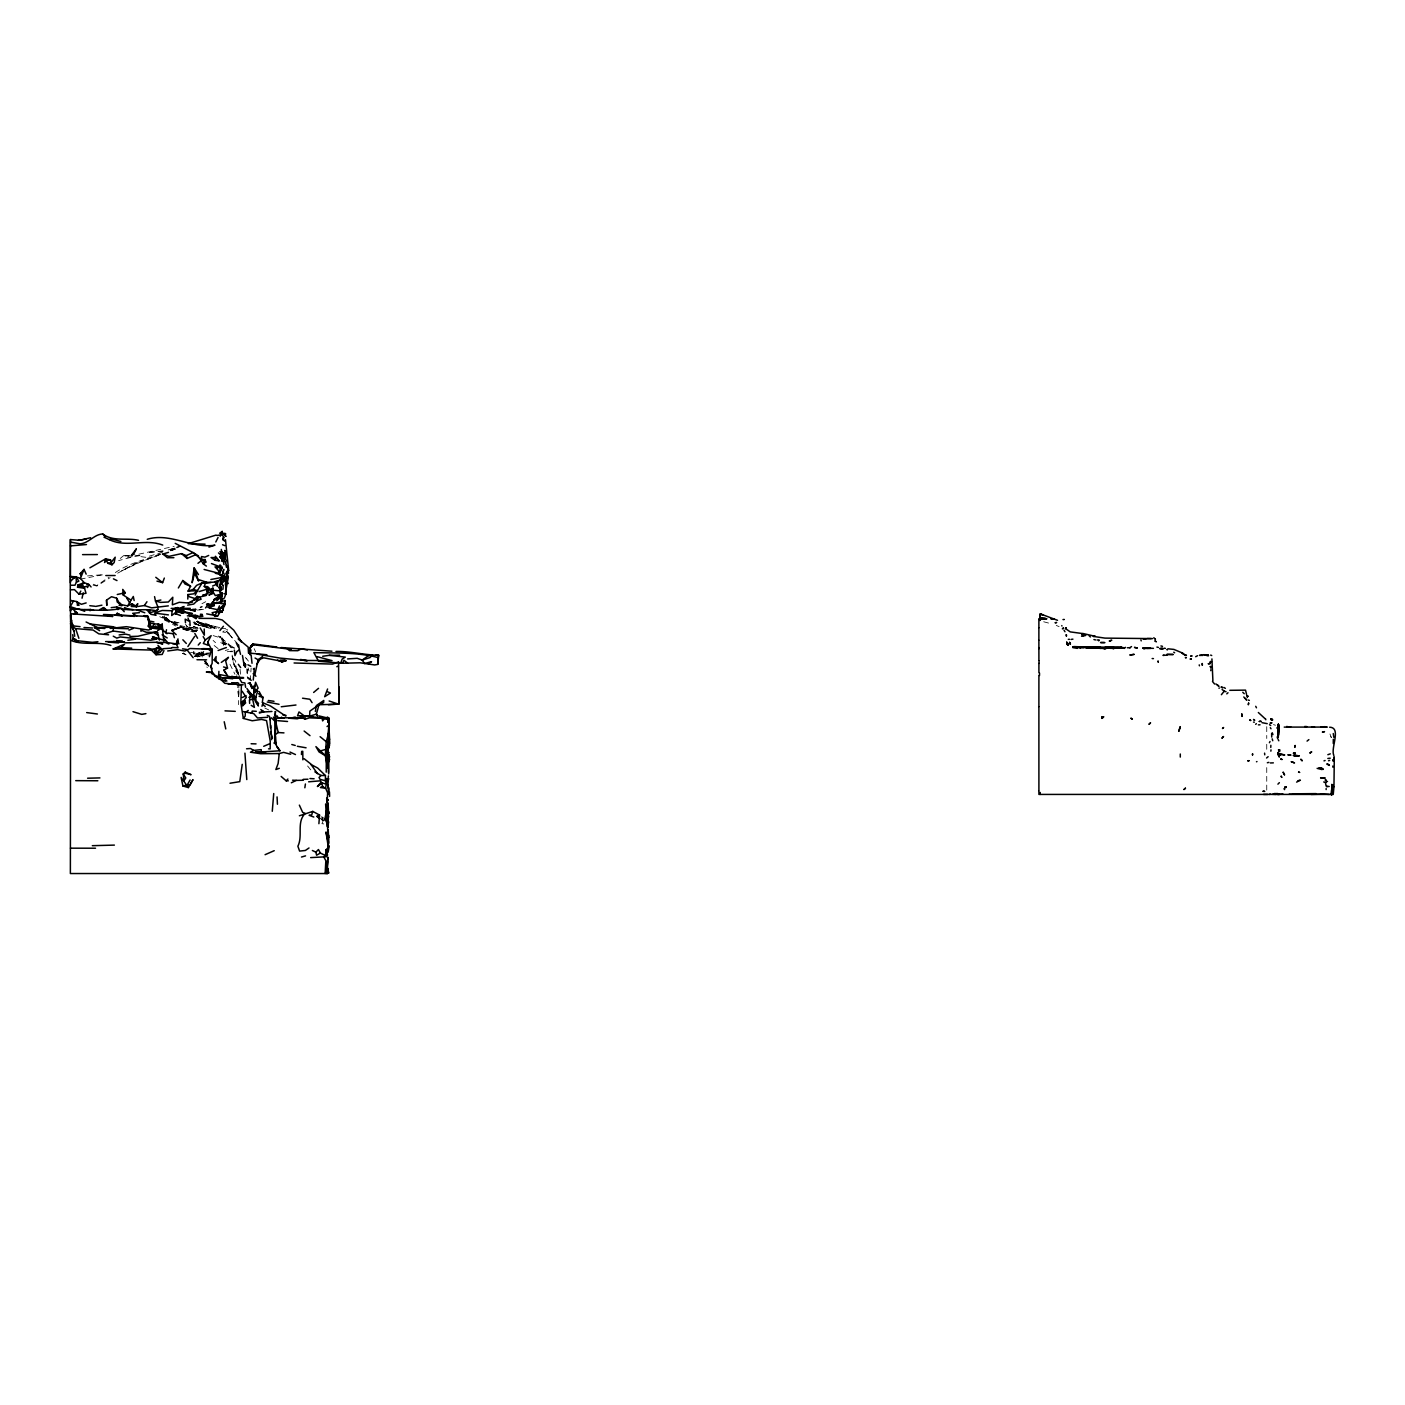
<?xml version="1.0" encoding="UTF-8"?>
<svg xmlns="http://www.w3.org/2000/svg" width="1405" height="1405" viewBox="0 0 1405 1405"><rect width="100%" height="100%" fill="white"/><g stroke="black" fill="none" stroke-linecap="round" stroke-linejoin="round"><path stroke-width="0.75" stroke-dasharray="5 3.75" d="M250.143 680.687L251.144 668.077M320.287 818.237L322.518 820.643L322.711 818.096L323.326 820.45L321.938 823.664L323.765 823.927M238.938 683.006L238.604 704.678M193.943 651.551L193.697 654.115L193.293 651.147M248.316 669.851L247.333 669.272L246.648 675.77L249.142 679.686M166.106 617.375L168.986 620.185L164.403 617.814L166.106 617.375L165.931 618.762L164.438 618.903L164.297 615.004M238.323 682.76L237.498 689.521L238.745 697.354L238.92 686.922M321.798 819.466L321.886 816.375M194.347 656.153L197.894 656.82L195.699 656.082L199.334 652.763L211.54 654.186M190.5 652.412L200.335 653.799L195.049 655.116M323.484 817.587L322.325 819.747L324.889 820.819M196.542 655.187L199.334 652.763L195.699 656.082M201.53 654.748L203.883 651.674L196.156 653.641L203.479 655.731L207.396 653.22M220.673 628.685L226.785 628.369M214.772 628.228L201.688 624.962L196.261 621.361L211.979 627.649L218.899 628.509M120.233 558.47L123.552 555.66L128.821 555.976L123.552 555.66M93.362 584.217L96.752 585.604L108.589 577.315M115.351 572.573C129.418 562.79 146.77 559.383 162.436 552.885M92.993 585.077L96.875 586.096L110.134 577.613M117.686 573.17L136.882 562.562L142.906 560.367L121.445 570.957L141.94 561.385L162.436 553.798M201.969 603.693L205.71 601.726M170.62 550.778L174.835 549.092M170.163 550.04L179.805 546.475M160.714 554.413L140.605 561.824L141.94 561.385M170.76 550.707L178.821 547.739M162.576 552.13L145.628 557.293L137.76 556.204M170.866 549.39L175.028 548.02M168.214 549.935L175.853 547.564M170.304 550.69L176.626 548.846M130.7 557.416L118.67 560.577M225.292 650.48L228.506 649.602M138.814 554.202L174.15 546.317M80.278 579.159L103.619 574.61L84.932 576.138M162.875 616.479L164.877 620.149L166.633 619.816L177.926 624.944M164.438 618.903L170.567 621.8L164.438 618.903L168.986 620.185L163.384 616.04L166.633 619.816L174.94 623.557L162.488 616.9L169.144 620.079M163.068 551.217L147.507 552.551L164.227 550.742M197.42 610.086L201.723 609.507M232.229 651.059L226.978 651.797L232.791 651.709M125.027 555.923L134.862 554.694M134.722 556.257L141.659 555.449L135.284 555.871M199.422 609.875L203.409 609.436M210.908 652.763L205.991 653.237L203.479 655.731L197.578 655.081M127.275 557.188L133.563 556.608M247.684 678.018L249.265 677.93L253.462 682.725M195.084 624.048L211.611 628.773L195.084 624.048L193.117 622.029M199.141 623.399L210.803 626.296L211.979 627.649L210.803 626.296M207.29 626.612L198.509 625.102L194.891 622.766M198.808 653.887L203.128 654.256L201.74 656.943L195.488 655.731M209.327 655.257L201.003 653.395L207.009 654.502M205.991 661.439L208.836 666.427L207.238 666.269L205.06 659.77M225.643 632.426L222.657 632.004L225.538 629.809L228.137 633.023L223.536 628.931M188.972 626.946L196.753 628.702L187.199 626.665L185.513 624.329M183.37 628.878L187.339 629.545L180.876 626.402M211.839 627.28L217.143 628.211L200.511 624.487M182.878 628.263L196.279 631.758M174.167 621.871L180.314 623.03L174.167 621.871L177.487 625.576L163.402 617.796L170.11 621.432L177.469 623.399M208.906 665.707L204.761 663.511L207.29 667.638M184.196 629.633L193.802 631.46M194.136 656.082L197.894 656.82M183.844 628.843L187.339 629.545L181.912 627.666M219.865 627.596L198.07 622.696L218.109 627.122M207.396 626.841L193.047 623.732L196.56 624.329L194.347 621.8M195.471 655.766L199.563 656.662M231.087 647.336L234.688 648.197M184.845 628.474L196.331 631.389L187.971 628.966M183.019 627.35L198.983 631.618M1043.687 621.765L1051.449 623.838M198.052 628.316L188.92 624.681M182.404 628.983L193.433 632.092M198.07 622.696L213.595 627.192L200.529 622.38M193.188 626.349L198.597 628.281M1273.474 724.594L1275.459 725.243M213.139 635.587L219.426 637.554L227.891 642.84M186.426 627.736L197.684 630.599L196.05 628M1059.107 626.612L1056.244 625.436M193.609 653.641L200.283 656.047L198.649 653.483M186.092 654.835L182.351 653.395L186.092 654.835L183.405 652.921M209.749 625.085L204.691 622.977L200.213 623.328L197.157 621.151M175.924 624.856L165.298 618.428L170.11 621.432L159.731 616.69M225.292 644.632L220.392 642.524L225.731 644.93M164.403 617.814L178.084 625.172L189.78 627.666L193.258 630.353M264.807 708.015L268.671 709.911M223.588 645.439L220.497 636.412L222.394 640.504L218.355 636.008L222.095 637.888L223.518 641.962L226.679 643.578M197.28 620.94L200.107 622.52M164.877 620.149L175.766 626.015M229.858 645.194L234.477 647.986M251.284 680.09L247.666 677.79L250.266 680.125M223.518 641.962L226.872 644.157L222.095 637.888L224.695 644.386L223.219 639.907M172.797 621.906L175.941 624.013M218.109 648.601L213.859 645.281M227.276 632.566L229.524 634.516L225.994 629.212M213.121 640.434L215.545 642.682M201.108 651.779L203.83 654.291M237.937 644.175L229.208 634.217L227.311 629.563M229.208 634.217L233.792 639.732M204.147 660.772L208.836 666.427M307.59 766.006L311.348 770.572M209.046 666.637L204.533 660.087M233.248 658.032L235.671 661.246L236.83 675.489M246.367 658.383L248.404 661.14M164.244 616.567L166.633 619.816M186.321 625.436L187.199 626.665M204.392 661.246L206.166 663.775M200.335 653.799L202.443 656.943M239.57 676.666L234.038 664.038L232.545 656.908M1330.763 736.589L1331.36 737.572L1329.411 732.585M229.963 664.196L234.934 674.26M238.587 674.101L233.651 664.46L232.176 656.346M254.165 648.671L255.622 651.938M245.559 657.294L246.261 658.98M238.007 674.382L234.301 663.81L236.426 672.767M323.326 820.45L322.377 817.605L322.518 820.643M237.129 668.956L238.973 674.734M248.105 667.867L248.984 671.01M246.806 668.798L247.456 673.785L247.333 669.272M240.044 669.237L240.641 674.857M232.159 655.116L232.615 660.403L232.58 656.293M1266.748 726.666L1266.748 738.486M1266.748 744.281L1266.748 750.393M1266.748 767.587L1266.748 791.401"/><path stroke-width="1.5" d="M1038.892 706.645L1038.91 790.576M1038.892 706.557L1038.91 675.594M1038.91 672.538L1038.91 663.423M1038.91 660.368L1038.875 640.294M1038.875 627.859L1038.875 640.083M1038.875 627.701L1038.892 619.71M1270.858 745.3L1270.787 747.425M329.789 743.86L328.612 718.113L329.297 724.155M1270.015 741.506L1269.418 742.718M1326.144 789.575L1326.144 788.556M327.786 763.407L327.822 757.945L326.171 754.345L326.961 758.928L328.788 760.527L328.524 772.487M328.401 841.191L328.366 846.231L329.262 845.986L328.155 851.939M74.711 636.307L74.043 631.267L70.812 625.436L70.654 614.758L70.373 873.541L326.785 873.541L328.7 872.927L328.085 869.871M220.778 565.881L220.181 572.397L215.018 566.918L219.672 566.636L220.778 565.881L219.953 564.915L220.936 570.29L222.271 567.04M212.963 593.472L212.945 588.151L209.486 589.749L212.12 591.013L212.963 593.472L208.906 595.07L212.98 591.821L215.281 595.562L222.271 594.157L221.92 592.647L216.739 599.004L213.946 599.619L214.754 600.462M326.346 746.916L325.942 752.149L327.084 752.676L327.418 757.892L325.732 749.269L328.313 743.737L328.981 720.396L326.329 718.939M1131.534 646.581L1129.708 647.81M328.173 804.275L328.524 812.793M328.331 793.93L328.436 787.713M1125.475 647.336L1124.281 648.425M1278.462 724.418L1278.392 735.043L1278.655 724.787M71.813 620.272L71.743 624.962L70.83 622.661M303.779 715.531L299.019 711.931L297.526 715.795L309.627 716.146L309.855 711.141L319.005 704.73L338.868 704.168L338.57 661.685M187.796 599.074L187.884 594.561L193.662 593.841L197.438 590.68L202.092 582.899C208.344 581.319 218.881 584.375 222.306 577.385L219.04 573.345L204.111 569.464M328.05 844.879L328.173 838.89M157.22 610.525L158.168 608.787L156.025 610.754C144.645 608.119 132.298 611.737 121.181 608.435C104.795 611.965 87.76 609.366 71.286 609.05L70.25 606.714L70.408 539.555L79.751 540.31L90.605 537.711M1040.104 619.271L1040.244 613.827L1057.526 620.308M1277.953 736.589L1277.83 730.424L1278.041 737.326M1278.129 725.472L1278.058 736.589M325.31 755.574L315.914 746.617L319.058 751.938L326.311 756.224L327.576 767.797L325.31 755.574L326.223 741.7L328.542 733.515M328.805 843.228L328.243 829.811M1278.427 724.418L1278.287 733.147M1278.708 727.456L1278.322 736.027M1331.624 794.299L1331.852 784.324L1331.782 793.263L1331.852 791.278C1331.062 804.064 1332.203 780.407 1331.36 794.387M270.796 725.489L271.604 739.662M1040.104 619.658L1040.244 613.827M1311.55 726.824L1314.536 727.035M77.398 603.149L77.328 605.274L79.049 605.274L76.432 601.533L70.812 600.515L73.517 600.954L70.25 606.714L75.923 608.453M1278.287 732.778L1278.058 736.255M194.487 573.381L192.116 582.759L194.153 567.883L198.597 581.038L194.487 573.381L194.153 567.883L198.456 574.592M224.607 600.462L224.484 603.658L225.081 600.427M1147.27 638.555L1152.557 638.59M275.169 741.506L275.362 736.677L274.73 739.645L276.065 744.615M327.751 744.984L327.541 750.604L328.788 746.617L327.751 744.984L328.735 747.794M168.407 614.898L154.515 613.072L162.172 610.473L172.113 610.771L173.588 608.769L172.113 610.771L171.709 615.513L174.729 613.283L176.205 614.02L175.643 608.98M327.4 811.721L327.786 802.624L326.469 813.653M338.904 686.799L338.868 704.168M73.482 613.757L77.345 612.949L70.391 607.276L70.812 625.436L75.607 628.597L93.116 630.055L98.824 633.848L108.589 634.779M221.92 597.634L222.113 593.121L220.743 596.932M222.552 600.198L221.147 599.689L222.78 598.671L221.235 603.184L214.104 603.395L213.999 605.731L206.623 604.413L208.116 604.062M327.365 814.338L328.12 811.862M327.312 815.181L328.208 821.064L328.489 813.53M214.895 581.705L217.635 582.232L217.441 586.465L214.895 581.705L221.024 579.844L219.162 587.747L220.62 590.873L219.795 592.752L222.271 594.157L218.46 594.807M249.633 703.413L249.458 699.989L254.762 698.794L246.894 688.52M326.136 873.524L326.522 865.094M327.751 717.165L328.875 720.449L327.681 720.712L329.069 720.484L328.331 732.655M326.118 783.375L325.398 780.741L320.041 779.354L319.04 777.474L321.025 775.49L325.451 775.56L325.398 780.741M310.646 857.612L326.698 856.734L327.997 848.638M243.908 665.268L244.031 662.844L245.629 664.758L245.331 667.041L243.908 665.268L245.629 664.758L243.662 662.616L242.468 655.485M159.415 640.118L157.553 632.443L156.306 631.828L137.936 636.272L129.945 636.535M325.135 873.506L325.837 860.738L323.642 856.611M181.772 608.734L181.842 607.276L184.055 606.521L181.772 608.734L180.156 608.523M222.991 589.257L223.219 585.323M226.082 594.315L225.871 588.871M328.12 827.369L328.507 821.468M215.843 660.93L216.124 656.574L214.104 659.946L218.478 663.511L214.104 659.946M328.19 868.553C328.349 873.752 325.117 874.49 328.7 872.927M377.769 664.389L378.208 657.628C357.766 652.096 334.97 653.255 313.842 652.587L318.566 661.263L342.609 663.248L360.119 662.791L374.678 664.951L377.769 664.389L378.683 655.257C364.194 655.011 350.249 651.182 335.971 651.446M208.484 604.097L205.552 607.926M224.572 605.924L224.747 603.342M276.153 743.912L275.31 734.552L276.469 718.096L282.071 717.937L281.474 717.094M301.443 754.52L301.654 751.429L302.76 751.306L302.883 759.842M1329.271 794.422L1320.612 793.843M326.873 784.324L327.242 779.09L328.419 789.048M327.664 854.96L325.556 855.592L325.942 849.902L328.349 847.373L327.47 823.927L324.889 818.939L326.856 809.298L327.646 792.841L325.626 788.275L326.188 784.113L320.849 782.567L317.372 786.554L321.763 783.2L320.481 780.811L308.643 781.812M104.514 633.866L113.19 631.038L113.401 628.246L128.399 628.755M1270.998 749.866L1270.858 751.166M328.296 756.557L328.594 752.676M1333.96 786.747L1333.24 794.422L1038.91 794.422L1038.91 791.278M206.746 591.909L207.483 586.64L204.269 586.412L205.358 583.251L210.996 582.495M202.689 648.618L212.278 648.864L212.155 663.371L210.75 666.111L212.225 671.959L215.474 676.016L218.249 676.964L224.8 683.304L241.414 684.727L240.852 703.08L243.311 718.412L252.215 720.765L261.576 719.413L266.546 720.607L270.234 741.208L270.164 748.9L268.548 748.83M272.271 811.282L273.729 793.544M1278.269 737.52L1278.62 729.722M179.612 609.7L179.735 608.295M225.503 550.795L225.432 559.559L223.834 554.553M1333.275 743.491L1333.31 739.223M254.217 689.89L254.92 692.612L253.919 685.903M254.937 699.62L257.659 691.172L255.007 689.205L255.57 691.032L258.134 688.116L255.552 682.233L253.409 694.86M255.341 696.617L255.025 699.989L256.132 697.214M162.523 629.598L162.225 623.662L160.293 627.912L166.984 633.743M187.655 605.134L193.732 604.062L197.192 600.708L197.104 596.387L199.422 597.178L206.307 595.334L209.38 588.484L207.483 586.64M1210.776 670.677L1210.864 669.711M106.517 600.146L106.78 605.256L106.517 600.146L111.522 596.721L116.633 598.196L119.197 602.921L121.989 604.765L127.627 605.941L132.158 603.781L136.426 606.697L144.381 605.537L151.582 607.856L168.319 605.871M324.889 818.939L326.592 820.011L325.609 803.959L327.664 811.44L326.592 820.011L328.155 825.806L327.224 826.614L326.68 822.259M327.031 855.733L327.4 852.062L325.942 849.902M1334.293 759.455L1334.048 756.259M327.664 745.511L327.857 750.85M290.695 754.239L283.599 752.36L279.261 753.554L278.137 763.459L275.872 769.536L279.296 768.324M219.127 602.13L221.428 602.376L221.867 598.758L221.305 601.252M318.9 823.699L319.55 815.058L312.771 811.405L299.388 815.778M326.223 772.153L326.311 756.224M70.496 589.837L74.447 589.626L79.066 594.227L86.021 593.296L84.563 588.326L77.556 587.237L77.837 585.06L84.195 582.654L88.884 584.498L91.079 586.939M327.26 691.611L330.421 693.034L324.66 696.722L327.593 688.977M328.226 777.439L328.436 775.894M1199.413 665.794L1199.238 664.881M328.524 746.916L328.278 748.883L329.631 745.001M262.314 702.518L263.034 697.284L258.538 693.613M205.148 594.473L212.12 591.013L212.383 589.134M327.172 873.471L327.786 861.687M1265.185 718.798L1258.336 712.511M253.251 680.055L254.323 668.341L253.304 668.991M242.222 764.338L239.781 781.654L229.999 783.235M1265.835 719.764L1265.624 719.237A44.205 0.948 -89.7 0 1 1265.642 718.903M249.721 698.671L250.336 694.509L248.79 691.348M304.85 787.784L305.412 784.008M110.451 628.421L126.415 626.683L148.438 630.037L151.125 628.948L148.333 626.314L149.369 621.59L148.122 616.426L103.426 614.477L112.786 616.496L71.005 613.845M328.19 722.381L328.823 718.464L327.295 717.498L329.086 718.394L329.069 724.734M315.37 711.51L316.353 705.573L323.782 700.463L323.624 702.535L319.005 704.73L316.371 714.144L317.565 715.672L316.371 714.144L309.627 716.146M328.032 747.618L328.068 741.243M204.217 628.983L204.34 635.183L200.177 627.947M295.436 717.288L288.868 718.201L297.263 718.798L301.32 717.446L305.219 719.167L305.447 717.92L278.155 717.744L277.136 715.883L275.837 716.796L274.976 711.615L275.837 711.949M226.837 576.577L226.029 581.055L225.239 579.106M266.915 654.748L249.317 653.097L250.722 645.773L254.674 644.913L291.327 649.373M328.436 787.854L327.189 782.111L327.347 784.991M328.085 818.957L328.594 816.287M225.485 592.489L228.312 577.578L226.767 573.258L228.664 570.588L225.467 539.713M77.556 587.237L84.195 582.654L80.454 578.439L84.037 569.394L86.162 574.136M165.878 632.847L166.51 629.721M225.467 583.286L226.978 576.12M254.902 674.54L258.099 659.788L262.612 656.451M217.775 611.316L212.067 612.756L214.772 616.338L219.479 605.854M82.052 598.196L83.211 592.875M148.333 626.314L149.369 621.59L147.437 616.479M249.985 654.695L250.898 650.533M326.821 863.495L328.19 857.366L327.295 865.498L326.821 863.495L327.611 873.418M222.798 573.556L223.746 569.359L221.305 578.526L223.834 581.371L221.85 583.514L222.552 584.866L221.551 583.69M241.783 703.115L246.297 697.46L242.064 691.155M220.603 586.465L219.76 590.153L220.339 588.59M327.892 782.164L328.735 778.598M211.927 651.902L212.348 650.129M224.607 604.782L222.008 612.264L218.337 611.842M176.731 644.421L177.592 640.943M127.627 605.941L133.299 596.475L134.142 600.55M1334.276 759.508L1333.96 786.677M1155.419 639.679L1155.209 639.012M224.343 576.278L225.204 573.152M327.628 814.408L326.645 815.848M84.722 611.351L78.627 608.962L71.058 608.945L70.461 611.105L70.391 607.276M212.12 591.013L212.945 588.151M215.158 560.332L215.439 556.31L219.057 560.823L215.158 560.332L211.049 557.539L215.948 557.574L219.057 560.823M326.68 816.112L327.734 812.494L326.469 811.036M329.033 813.073L328.946 811.756M90.061 610.789L90.464 609.471L93.696 610.332M312.771 811.405L311.717 814.882L309.118 815.304L313.807 817.043M220.181 536.236L222.183 531.424L221.375 533.777M209.345 656.715L211.119 651.393L208.432 649.198L189.991 648.495L184.916 651.059L177.574 649.654L167.704 650.972M261.962 706.276L262.946 703.431M328.155 743.667L328.788 746.898M171.691 648.144L163.331 648.671L160.082 652.324L155.147 653.202L157.149 647.828L159.977 649.584L155.235 653.167L156.06 654.748L162.19 654.449L163.946 650.603M176.064 644.034L177.978 638.906L177.873 643.666M327.945 722.17L328.542 720.537M326.996 815.866L327.418 814.707M156.974 581.126L162.611 582.654L164.332 578.07M154.55 596.633L155.498 601.059L160.627 602.394L168.354 602.007L172.797 597.248L172.358 604.852L179.225 602.323L188.428 602.956L193.837 600.023L197.104 596.387M225.555 562.738L226.486 560.244M340.765 662.861L342.153 659.121L345.314 657.101L329.227 655.327L322.693 656.276M224.273 598.231L225.801 594.174L223.957 593.63M327.945 823.752L328.542 822.153M249.862 648.021L252.9 643.894L276.873 647.02M249.317 653.097L250.722 649.479M221.428 602.376L212.137 603.044L212.541 602.007M219.162 587.747L221.902 581.459M75.958 639.538L73.236 638.309L71.936 640.821C84.616 645.492 98.578 641.277 110.872 645.475M328.384 742.016L329.455 739.364L328.419 732.936L328.208 737.414L329.455 739.364M220.181 572.397L222.148 567.638M206.693 613.845L217.635 615.987L220.234 611.965L219.162 609.19L225.222 603.693L220.708 603.658L222.78 598.671M211.4 673.557L212.067 671.959M251.829 646.353L252.9 643.894M1282.958 794.036L1277.935 794.422M253.954 687.906L255.113 685.289M342.609 663.248L343.944 660.262L347.632 663.125M1061.794 625.611L1061.934 626.015M132.158 603.781L131.245 606.486L136.426 606.697L137.813 603.658L135.547 605.977M195.699 609.348L194.856 611.14L192.661 609.384L195.699 609.348L194.856 611.14L190.799 609.893M80.454 578.439L75.993 576.858L73.921 578.052L70.426 576.436L75.993 576.858L76.432 582.109L74.992 585.2L70.601 585.27M218.899 671.362L218.794 674.26L220.813 676.525L219.443 677.403M157.641 630.599L162.33 627.736L163.823 641.119M215.808 541.961L218.074 537.465M1221.384 694.702L1224.37 690.979M195.19 595.088L197.438 590.68L193.293 589.362L188.059 591.084L190.588 586.254L182.808 580.493L178.347 587.975M207.747 642.278L211.154 635.657L205.218 640.065L203.321 643.49L208.326 645.317L207.747 642.278L212.12 650.656M226.82 572.608L228.295 569.815L226.504 565.196M222.447 558.347L225.169 556.134L225.503 553.833L219.883 556.538L222.447 558.347L223.079 557.153M1039.279 618.569L1045.127 618.692L1039.349 618.569L1039.349 619.552A7.288 4.18 0.8 0 1 1040.894 619.535M217.635 582.232L216.493 584.357L212.577 586.043M245.225 701.095L242.011 702.096L242.731 705.679L245.225 701.095L242.977 700.814M79.066 594.227L80.823 591.048M329.051 743.508L327.066 747.074L328.384 741.682L328.313 743.737M187.287 784.903L190.079 784.886L192.994 779.635L188.393 787.59L181.122 777.422L182.931 785.992L187.287 784.903L190.079 779.968M325.749 814.777L327.664 811.44M223.834 581.371L224.185 577.209L222.306 577.964L223.922 579.931L222.798 577.859M326.452 814.707L327.734 812.494L326.223 812.951M220.813 579.931L222.306 577.385L210.873 579.492M1089.209 635.868L1090.403 636.974M257.027 663.95L260.136 659.156L263.754 657.821L279.7 660.859M327.997 814.689L329.244 812.775M1222.087 689.469L1223.86 690.856M1330.289 753.853L1327.848 754.696M144.381 605.537L146.963 601.744M162.33 627.736L156.974 628.808L151.477 628.017L154.374 623.89L158.449 624.066L160.293 627.912L151.477 628.017L148.544 618.99M1186.47 655.274L1184.995 655.134L1186.119 655.274M226.767 573.258L228.664 570.588M250.511 647.723L253.041 644.21L253.884 644.719L251.706 645.703M212.137 603.044L214.508 599.882M262.366 698.109L263.034 697.284L259.082 696.3M175.52 614.301L177.557 611.755L182.018 613.019M219.9 630.599L223.413 626.261M175.221 543.366L193.047 552.551L199.053 557.504L203.409 563.985L205.797 562.053L205.183 559.559L203.409 563.985L206.394 566.11M193.293 589.362L196.56 585.393L202.092 582.899L205.358 583.251M194.68 636.342L187.884 646.528M243.311 718.412L245.173 716.199L245.348 712.458L248.246 710.438M1267.345 762.757L1268.82 762.371M206.992 591.224L209.38 588.484L199.053 591.593M198.228 645.053L200.3 642.682M116.633 598.196L117.195 601.972L121.972 605.713L119.039 605.256M1210.706 661.369L1209.898 662.299L1211.567 661.773M81.314 576.138L80.138 573.732L84.037 569.394M123.201 595L125.291 592.717L122.744 589.398L123.201 595L130.7 599.917M214.596 602.569L213.314 603.939L206.623 604.413L213.999 605.731L214.104 603.395M212.19 605.731L207.87 607.329L209.925 608.049L212.26 605.555M217.476 677.79L214.877 676.016M372.202 655.274L370.042 657.558L362.227 660.087L357.204 658.313L347.597 658.927M189.798 620.589L190.132 625.471M281.141 776.438L286.181 780.829L287.902 779.037M1277.918 784.166L1279.375 782.655M107.816 563.282L111.943 564.792L114.174 562.527L115.21 557.188L111.136 562.509L107.816 563.282L105.586 558.839L89.92 567.813M113.173 648.952L121.146 647.652L124.588 644.157L113.173 648.952L151.406 650.076L157.149 647.828M320.375 853.046L316.599 855.206L315.862 852.15L318.443 849.533L320.375 853.046L325.556 855.592M1333.257 733.551L1333.819 737.326M369.392 654.958L362.227 660.087L364.457 663.546L371.535 661.685L368.321 663.827M216.739 600.848L221.99 595.702L220.743 594.719L213.946 599.619M1222.859 728.229L1223.615 727.491L1222.473 728.528M1152.153 658.541L1153.452 658.611M70.83 581.003L73.921 578.052M242.731 705.679L245.717 702.834M218.197 612.914L223.342 610.086L222.236 607.768L219.162 609.19L225.222 603.693M1226.793 693.859L1228.005 692.735M185.232 772.135L183.212 773.944L184.073 780.618L185.776 777.948L183.212 773.944L185.653 773.277L191.062 774.699L185.232 772.135L185.653 773.277M313.631 692.454L318.531 688.327M1246.92 695.475L1247.394 697.477M1266.555 758.015L1268.135 756.698M1197.552 655.696L1195.673 656.715M326.417 783.463L327.33 782.708M1307.072 741.102L1308.88 739.61M77.837 585.06L79.734 586.026L84.195 582.654M250.705 713.073L252.233 711.896M1329.674 760.421L1328.533 760.755M197.965 563.317L200.616 561.28M262.068 710.79L263.736 711.703L259.398 713.09M219.654 533.25L222.183 531.424M1063.708 628.263L1062.373 628.825L1063.269 627.93M221.305 662.422L228.453 657.294L225.678 661.053L227.522 668.113L223.869 670.15L226.504 674.172M226.381 647.529L218.126 650.497M275.31 734.552L278.225 732.549L283.968 732.883M327.031 726.543L328.911 725.261M309.012 847.97L305.377 850.464L299.599 851.096L297.878 846.231C303.129 835.782 296.262 822.311 305.219 813.355L302.672 812.371L299.353 805.135M252.022 663.283L251.144 655.222L249.142 652.833M238.534 644.755L239.394 649.848L236.813 651.586L234.951 655.608L234.354 650.094M325.257 718.341L326.926 717.411M217.283 568.129L219.672 566.636L220.743 569.763L218.53 571.22L220.234 575.418M265.615 752.448L255.359 751.745L261.242 751.974L261.225 749.638L253.603 750.41L250.459 752.219L260.645 753.712L279.261 753.554M1098.64 640.856L1099.325 640.1M168.512 552.341L162.945 554.044L168.951 556.362L181.508 553.64L187.111 558.452L195.716 554.694M80.138 573.732L82.017 572.66M285.004 660.051L280.192 660.069L281.755 661.895L286.199 660.613L281.755 661.895L277.488 660.104M192.626 602.06L188.428 602.956M255.218 699.901L258.538 703.466M317.793 815.971L319.55 815.058L316.898 816.41L319.532 818.588L317.793 815.971L316.898 816.41M1323.721 781.97L1326.109 782.48M1296.604 782.111L1300.38 780.161L1297.886 780.723M307.396 649.988L301.443 648.847L297.772 650.708L289.5 650.62L287.252 648.847M99.597 609.647L103.9 607.575L106.552 610.086L102.196 608.365M291.344 782.796L296.244 780.39L303.269 780.267M221.639 532.671L220.796 533.092L225.169 533.426L225.52 534.848L224.519 534.567L225.678 533.672L224.273 534.251L225.819 536.341L224.273 534.251M242.38 697.495L246.103 695.703M1095.145 636.237L1093.266 636.412L1104.98 638.116L1151.169 638.59M1064.094 619.535L1064.27 619.447M176.837 547.511L179.594 546.246M200.441 607.399L201.934 606.697M271.955 711.457L259.345 712.265M151.477 628.017L155.762 626.05L158.291 628.738L157.817 624.452M208.678 555.449L204.954 557.153L201.477 556.538L201.688 559.524L205.797 562.053M181.508 553.64L186.321 555.59L193.047 552.551L198.527 555.941M1256.474 761.773L1256.966 761.563M124.43 609.805L127.1 608.628L133.018 609.594M265.088 854.697L274.221 850.675M1255.684 724.33L1256.351 723.663M336.814 666.708L338.412 666.023M263.701 746.301L269.514 743.825M1327.848 758.472L1330.236 758.208M171.761 630.441L181.386 626.823L171.761 630.441L176.169 634.656M228.295 569.815L226.012 578.421M109.889 627.859L112.734 626.7L118.424 628.351M128.979 630.143L133.282 628.404M76.432 582.109L78.856 581.161L75.993 576.858M197.192 600.708L201.178 599.162L199.159 596.914L197.297 599.566L193.837 600.023M322.711 786.624L320.428 787.503L325.626 788.275L322.711 786.624L321.763 783.2M172.938 609.067L177.522 607.891M337.657 662.177L332.581 664.091L294.084 662.984M104.005 537.184L109.239 539.573L111.048 538.888L120.883 541.487M118.248 613.739L114.525 615.127L122.024 615.864L117.195 613.265L122.024 615.864M1289.158 727.298L1290.703 726.736M1209.951 666.673L1210.969 666.321M155.007 614.336L156.095 615.214L150.827 614.336L150.247 612.756L156.025 610.754M1285.593 787.836L1285.048 787.924M1270.401 794.106L1269.084 794.422M248.931 697.442L252.092 696.371L254.393 707.382L251.196 705.328M216.598 598.916L220.111 597.74L221.428 602.06M189.851 543.173L216.107 535.077M248.053 683.339L249.668 682.812L252.092 687.484M225.327 576.77L226.89 576.261M1324.002 760.86L1325.091 760.509M305.219 719.167L309.363 717.85L324.608 718.464L322.623 720.888L322.272 718.956M208.959 547.072L214.947 545.175C191.554 548.846 170.04 532.267 147.244 539.292M260.136 659.156L258.099 659.788L255.06 658.014M70.373 582.882L70.408 539.555M319.954 751.095L325.609 749.392M307.958 779.213L303.164 779.371M86.162 602.921L81.385 604.29L76.432 601.533M301.478 857.032L305.552 855.873M1153.821 637.712L1154.91 638.801M125.291 592.717L117.265 594.508M95.645 606.433L101.933 605.186M1110.477 648.337L1118.24 648.179M160.873 600.023L155.498 601.059L157.869 606.784M125.484 642.84L157.149 642.278M156.412 639.135L150.792 640.223L120.233 636.957L116.773 638.133L113.261 636.184M138.533 540.31C126.749 537.518 113.225 541.996 102.653 533.935C93.977 534.427 88.989 543.085 80.208 543.84L70.601 542.119M1284.223 727.105L1321.35 727.07M145.909 713.635L141.747 714.372L133.001 711.668M147.578 648.091L154.585 649.777L155.235 653.167L160.082 652.324M220.778 595.913L221.99 595.702M78.241 540.363L86.004 539.063M179.612 612.369L180.683 612.299L177.645 607.487L176.573 610.42L180.683 612.299M261.242 751.974L279.964 750.779L276.223 745.247M328.946 837.169L327.927 837.327L328.665 835.22L328.19 842.139L325.995 831.971L328.349 847.373M216.862 535.481L221.902 534.725M116.791 641.611L122.182 640.803M1071.137 639.415L1072.928 639.152M1289.228 794.141L1291.739 794.299M127.873 640.259L135.495 639.152M281.246 706.768L295.981 705.011M119.126 634.955L125.519 634.112L129.945 635.13M1322.14 768.43L1323.317 769.396L1321.49 768.342M111.188 607.645L116.72 606.96L121.181 608.435L124.22 611.684M214.772 616.338L217.635 615.987M1146.146 639.029L1143.319 639.275M187.357 615.847L195.927 615.46L196.542 617.884M237.305 685.008L240.185 684.692M1270.313 762.968L1273.351 762.862M110.521 559.928L106.938 560.332L104.532 562.509L105.586 558.839L110.521 559.928L111.943 564.792M193.591 616.057L197.508 615.618M97.928 641.734L92.309 642.331L75.958 640.575L76.678 641.98L72.849 638.52M1277.356 794.422L1279.604 794.369M1292.477 793.825L1316.134 793.614M1074.193 647.038L1080.884 647.652L1078.46 647.529M143.644 615.759L144.978 615.636M139.446 612.668L132.667 613.335L136.671 616.04M1086.311 648.197L1100.782 648.074L1089.455 647.758L1093.318 647.74M195.242 616.953L202.601 616.321L202.25 614.371L200.423 614.266L202.601 616.321L195.962 616.426M70.496 545.895L86.478 544.543M121.041 615.478L134.16 615.987M326.276 778.633L327.224 778.546M246.56 748.777L250.564 748.496L253.603 750.41M267.688 717.27L257.484 717.973L253.725 713.6L243.293 711.562M144.873 616.654L148.122 616.426M179.612 610.736L192.397 613.528L188.99 613.669L179.612 610.736L184.037 610.455L178.172 609.12M1320.612 794.194L1311.146 794.422M168.547 642.752L176.257 643.894L178.101 647.758L172.183 647.477M1143.635 648.811L1144.776 648.741M1081.551 636.237L1083.835 636.202M328.349 704.695L338.359 704.116L329.139 700.99M231.509 683.041L237.761 682.69M1073.789 647.02L1075.334 646.932M109.941 627.28L94.469 627.631L99.65 630.687M1164.218 655.292L1162.954 655.362L1167.081 655.169M1277.953 793.579L1274.212 793.579M221.375 561.122L223.184 561.034L223.992 564.582M1258.423 724.875L1260.039 724.787M1263.517 794.422L1267.609 794.422M378.208 657.628L378.683 655.257L375.838 655.187M188.059 591.084L197.438 590.68M157.553 632.443L146.261 632.268L140.957 630.055L141.009 631.337M1093.74 647.248L1092.194 647.319L1114.2 647.617L1105.12 647.196M1107.456 647.301L1111.987 647.758L1106.56 647.371L1121.682 646.95M1072.805 646.967L1105.542 648.566L1103.505 648.513M84.019 609.665L90.464 609.471M1327.901 786.431L1326.32 786.484L1329.218 786.484M87.602 778.212L99.931 777.913M92.326 845.687L114.385 845.108M1118.573 647.635L1093.951 647.687L1124.492 647.775L1120.136 647.652L1123.069 647.863M222.306 577.964L223.781 577.929M1127.372 647.758L1130.322 647.705M329.227 655.327L339.606 655.152M94.469 627.631L104.866 628.509M1173.228 654.502L1166.8 654.431L1173.052 654.484M281 647.529L331.931 651.2M1088.032 647.652L1089.138 647.635L1086.926 647.617L1089.138 647.635M212.225 671.959L206.324 672.047L209.731 672.521M1121.892 647.67L1119.785 647.687L1124.141 647.723L1100.238 647.529M1093.143 647.723L1088.208 647.284L1094.284 647.371L1073.666 646.563M1324.248 726.982L1325.793 727L1324.213 726.947M226.1 677.895L243.715 677.983M173.904 557.68L167.441 557.715L162.945 554.044M1104.312 642.524L1100.554 642.542L1104.91 642.629M1084.607 635.517L1085.749 635.517M218.934 677.877L239.113 677.79L241.748 682.496L244.856 682.9L245.629 687.361M82.561 554.624L97.384 554.571M223.781 601.041L225.222 601.041M1072.788 647.617L1077.336 648.372M239.992 677.421L232.159 677.438L236.374 677.438L231.737 676.314M286.181 780.829L288.341 780.829M203.391 595.334L206.307 595.334L202.882 594.859M171.164 608.4L190.325 608.347M241.414 684.727L240.378 684.727L243.188 684.727M1229.797 690.312L1245.533 690.136L1246.569 694.421M1325.091 727L1327.444 727.07M105.814 575.541L115.14 575.523M1068.309 639.328L1069.539 639.328M202.021 648.776L208.572 648.759M1212.48 681.46L1214.605 684.059M1326.267 781.514L1327.497 781.514M1160.723 648.355L1162.638 648.46M70.478 848.181L95.522 848.216M198.948 618.358L215.527 618.446L222.236 619.974L233.774 630.195L241.59 642.067L238.183 638.818L248.158 647.09L248.509 653.255M151.705 638.537L157.413 638.573L152.513 636.764L165.298 640.627M1144.548 648.372L1147.867 648.39M1325.618 727.07L1321.034 727.052L1325.372 727.052M75.747 780.653L97.858 780.759M1045.127 618.692L1039.612 618.13L1039.911 620.466M1324.019 777.948L1323.036 777.896L1324.985 778.036L1320.595 777.931L1324.95 778.071M1045.478 619.201L1043.581 619.183L1045.882 619.219M111.452 641.681L124.43 641.822L113.366 641.488M196.963 659.718L206.623 659.823M243.381 677.491L229.7 677.351L241.713 677.895M205.183 559.559L201.688 559.524L199.053 557.504M1159.933 648.636L1162.971 648.689L1161.9 648.53M222.271 553.798L225.503 553.833L220.286 551.55L221.621 555.678L225.169 556.134L224.624 553.552L220.286 551.55M105.586 641.558L124.43 641.822M298.387 648.811L301.443 648.847M1079.865 647.565L1083.677 647.459L1072.77 646.774M252.18 711.053L256.307 711.316M118.67 642.946L108.255 642.12M1150.783 648.39L1143.02 648.162L1149.167 648.408M1153.452 648.355L1142.774 648.091L1150.379 648.302L1147.253 648.179L1149.062 648.32M1272.157 794.264L1276.161 794.422M300.565 659.454L307.309 660.701L279.946 658.084L257.115 654.115M311.471 716.901L322.307 717.621M1097.129 639.995L1098.534 640.03M172.797 643.806L176.257 643.894M1304.718 726.473L1306.861 726.596M188.27 543.63L205.095 544.139M1062.97 619.552L1063.743 619.535M1044.126 618.674L1046.901 618.762M304.2 660.455L332.037 660.613L317.144 656.662M251.126 743.737L256.044 743.895M1041.263 618.218L1045.794 618.376M1203.505 654.695L1208.318 654.87M1147.2 648.197L1148.289 648.249L1146.392 648.162M300.336 716.111L313.087 716.603M1096.409 647.986L1100.853 648.372M1329.657 727.21C1341.67 727.562 1330.535 747.969 1333.749 755.188M222.974 678.071L233.09 678.527L223.869 678.018L225.713 679.019L223.869 678.018M1294.76 755.504L1295.99 755.556L1293.812 755.486L1299.326 755.908L1293.215 755.416L1295.498 755.556M121.146 647.652L131.701 648.144M1098.394 648.074L1092.388 647.652M225.011 710.86L235.267 711.352M228.172 684.077L232.58 684.305M1159.705 648.583L1161.988 648.706M292.539 780.197L296.244 780.39M1218.908 688.151L1219.435 688.046M83.984 627.526L92.519 628.017M1325.969 726.789L1324.283 726.684M309.961 778.528L314.105 778.774M319.076 715.918L329.227 718.429M293.715 717.481L301.776 718.008M255.57 691.032L257.659 691.172M283.318 717.815L284.267 717.885M218.688 679.037L225.538 680.67M213.332 590.276L220.62 590.873L220.251 585.674M1064.024 630.195L1064.955 631.723M277.769 720.677L287.533 721.485M1287.788 754.854L1291.002 755.135L1288.473 754.871M325.24 718.886L328.823 719.325M1261.918 722.644L1267.24 723.663M89.815 605.696L94.802 606.24M231.614 683.357L234.934 683.708M80.05 626.648L73.903 625.98L70.531 621.502M223.676 680.635L226.943 681.004M282.862 714.987L285.935 715.321M1158.423 647.424L1156.912 647.073M167.704 633.058L173.166 633.69M209.925 608.049L218.091 609.788M86.091 621.994L90.201 623.996L112.734 626.7M220.322 674.646L230.596 676.824M113.19 631.038L124.501 632.531M86.671 712.581L97.402 714.003M1208.195 655.591L1204.788 655.099L1208.581 655.643M1165.412 648.408L1164.113 648.197M302.549 698.215L309.873 699.251L312.086 702.676M268.285 700.498L274.01 701.288M180.402 608.365L192.889 610.174M1161.654 648.478L1163.463 648.759M1278.55 751.341L1279.762 751.517M182.562 648.811L186.707 649.479L193.152 657.698M1167.836 648.794L1173.895 649.409L1182.114 652.868A3.39 3.39 0 0 1 1182.694 653.272L1185.17 655.468M222.008 612.264L220.234 611.965L219.338 609.226M297.351 746.283L306.079 747.794M1277.988 753.905L1284.75 754.977L1277.812 753.326L1278.673 754.028M1095.022 636.289L1083.343 633.585A5.374 5.357 0 0 0 1081.762 633.444L1070.276 631.899L1065.552 628.632M1226.056 691.682L1224.071 691.295M267.231 702.026L279.051 704.291M1254.349 722.17L1253.523 722.135M162.734 545.087C145.172 538.256 126.204 548.143 109.239 539.573M1076.774 647.125L1075.984 646.932M149.984 623.012L148.21 619.412L149.984 623.012L154.374 623.89M148.228 620.764L153.918 621.941M86.899 584.076L88.884 584.498L87.496 587.518L86.97 586.096L84.195 587.22L79.734 586.026M1217.45 684.92L1218.539 686.044M1160.916 645.931L1162.497 646.335M1317.117 768.359L1322.07 769.589M1093.915 639.538L1095.601 639.942M1278.357 755.258L1277.848 753.291L1280.763 754.819L1277.83 753.291L1279.147 756.856M253.673 692.279L254.92 692.612M215.246 573.222L221.129 574.733M120.198 641.453L116.685 640.522L118.143 642.173M158.115 642.717L162.734 643.947L156.587 642.436L165.351 642.471L168.863 644.017M180.244 612.264L183.756 613.23M291.801 744.51L295.243 745.458M1156.28 641.909L1154.857 640.821L1155.735 641.347M182.931 785.992L188.393 787.59M1041.123 614.231L1043.037 615.109L1041.14 614.301M223.553 666.953L227.522 668.113M1279.235 754.432L1280.658 754.854L1278.392 754.081L1279.358 754.485M194.452 598.372L189.113 596.668L187.884 594.561M198.649 579.633L206.886 582.337M1248.237 700.024L1249.344 700.393M218.478 678.088L219.865 678.545L212.225 673.803M158.449 624.066L160.785 624.909M136.584 609.77L144.803 612.773M1327.391 764.039L1328.972 764.935M211.47 563.563L219.672 566.636M119.197 602.921L120.198 603.307M222.552 544.736L224.818 545.632M1210.653 655.099L1211.725 655.52M174.729 613.283L180.437 615.548M267.266 715.426L269.426 716.287L270.129 719.711M190.588 586.254L184.986 583.988L182.808 580.493M124.501 607.54L127.1 608.628M262.507 702.623L270.498 705.995L285.847 716.146M74.623 611.79L77.345 612.949M289.974 752.044L295.472 754.555M312.384 850.499L315.862 852.15M113.419 578.842L116.984 580.581M1222.736 687.941L1221.015 687.08L1222.613 687.221M90.201 623.996L99.474 628.579M132.632 604.817L136.426 606.697M76.046 640.452L77.784 641.33M314.896 771.872L321.025 775.49M75.958 640.575L77.855 641.558M247.93 664.793L250.757 666.251M310.646 764.285L317.671 768.026L325.451 775.56M162.119 634.779L167.23 637.958M273.905 742.964L275.643 743.912M1328.849 764.917L1326.935 763.899L1329.429 765.409M270.076 719.184L270.498 727.913M1173.737 652.201L1174.65 652.781M253.62 697.951L255.956 699.479M1269.505 724.699L1270.717 725.489M262.542 704.59L265.246 706.364M154.199 632.689L158.519 635.622M1166.765 649.567L1167.415 649.9M1247.886 696.336L1247.096 695.774L1248.009 696.16M1224.106 687.502L1225.336 688.362M1217.555 685.183L1218.978 686.255M1068.063 645.317L1066.641 643.49L1067.589 644.895M155.779 577.279L162.611 582.654M260.768 709.525L263.736 711.703M1217.239 684.955L1215.905 683.936M304.13 731.039L309.996 735.658M156.06 654.748L151.406 650.076M304.112 758.7L310.575 763.793L317.425 773.663M320.112 736.694L326.223 741.7M226.065 585.709L225.801 580.089L228.172 583.602M204.269 586.412L207.29 588.994M218.179 675.348L220.041 676.947M1068.099 644.614L1066.746 642.296L1066.957 643.49M1278.234 753.695L1279.235 756.803M218.478 552.92L221.621 555.678M1245.339 698.408L1246.657 700.094L1243.776 696.968M253.128 673.698L255.938 676.244M271.27 717.797L274.8 721.064L275.046 742.209M1067.308 643.841L1068.134 644.561L1066.746 642.296M226.978 571.413L228.681 573.047M1242.775 692.296L1244.25 693.719M328.173 741.682L328.805 742.297L328.577 738.24M162.225 649.531L157.975 645.387L159.977 649.584M329.683 756.961L328.893 754.731L329.455 759.947L326.75 749.708M102.653 533.935L105.076 536.411M255.253 701.323L258.362 705.661M247.385 691.418L249.774 693.877M1284.644 789.628L1283.977 788.714M182.843 639.767L186.321 643.455M327.804 751.394L328.998 752.729M163.63 637.923L168.372 643.332M1212.901 680.723L1211.918 658.91M228.312 644.087L231.263 647.494M148.684 625.963L151.125 628.948M1067.15 642.805L1067.8 643.613L1066.817 642.348M276.697 746.617L279.964 750.779M147.033 609.84L149.633 613.212M223.184 561.034L219.883 556.538L223.044 561.052M238.27 664.302L240.659 667.586M146.998 615.794L147.824 616.988M223.869 670.15L227.47 675.577M82.122 584.094L84.563 588.326M222.394 574.452L223.413 575.997M1270.313 727.685L1270.998 728.756M126.696 598.021L129.875 603.061M249.879 682.742L253.322 688.468M203.181 636.623L205.218 640.065M222.886 538.396L224.466 541.136M327.523 751.816L328.77 756.153M194.786 633.392L197.578 638.239M325.732 749.269L328.032 755.188L328.665 773.962M273.466 717.13L275.714 721.187L274.66 714.179M249.282 692.595L250.336 694.509M70.443 623.644L72.024 626.507M1256.474 707.804L1255.719 706.311M259.187 691.611L261.119 695.282M210.75 666.111L212.12 668.71M177.311 640.662L178.979 643.859M1278.269 739.733L1278.796 740.786M256.606 702.57L258.204 705.819M225.134 578.21L227.522 583.057M224.712 550.426L225.994 553.043M236.198 642.647L238.148 646.897M328.226 757.207L329.455 759.947M116.72 606.96L117.932 609.647M1069.96 642.928L1070.469 644.052M222.552 534.866L223.852 538.062L223.623 536.763M249.668 682.812L251.934 688.573M325.697 818.325L327.049 821.767L326.592 816.481M71.023 623.276L74.043 631.267M327.822 757.945L328.788 760.527L328.524 758.507M253.48 695.194L254.639 698.32M1272.263 732.76L1272.93 734.604M188.024 617.989L189.131 621.256L185.179 619.113L185.478 622.766M75.607 628.597L78.873 638.292M251.179 693.561L252.092 696.371M1140.913 639.942L1141.211 640.891M270.515 731.794L272.482 738.117M173.307 634.112L174.413 637.694M1277.163 736.905L1277.725 738.714M222.745 555.397L224.66 561.789M1272.21 738.854L1272.737 740.734M149.352 609.577L150.247 612.756M186.321 555.59L187.111 558.452M220.708 586.131L221.727 590.1M239.394 649.848L240.536 654.361M188.99 613.669L189.675 616.496M276.047 723.312L278.225 732.549M221.288 549.408L221.937 552.323M1325.459 782.813L1326.004 785.535M224.22 721.749L225.766 728.914M1241.827 714.987L1242.073 716.427L1241.774 713.775L1241.897 715.285M175.186 608.207L175.66 610.912M225.362 584.058L225.924 587.343M1332.959 785.026L1333.257 786.765M154.585 649.777L155.147 653.202M72.674 634.691L73.236 638.309M328.594 787.678L328.998 790.453M328.577 718.57L329.244 723.312M225.854 563.124L226.416 567.269M326.768 752.94L327.242 756.522M1278.199 724.278L1278.48 726.684L1278.392 724.19M133.879 614.389L134.125 616.549M1278.374 725.015L1278.568 726.684M244.997 663.985L245.331 667.041M1264.588 753.133L1264.746 754.836M244.927 753.15L246.788 779.582M1210.741 666.813L1210.829 668.183M277.066 796.916L277.435 804.24M1278.076 732.005L1278.146 733.533M227.364 571.027L227.61 576.401M327.804 804.731L327.874 806.242M329.473 791.823L329.613 796.407M1271.63 733.533L1271.718 737.081M327.488 763.986L327.576 767.797M326.698 797.97L326.785 801.921M222.938 538.15L222.974 540.029M1332.818 766.024L1332.836 767.165M1038.892 647.6L1038.892 648.741M254.129 695.036L254.147 698.426M1180.288 754.011L1180.288 757.084M1040.244 792.455L1040.244 794.422M1039.507 675.506A135.231 2.564 90 0 1 1039.507 673.013M1039.05 663.406A55.989 0.896 -90 0 1 1039.05 660.772M1066.307 634.709L1066.43 636.061L1066.307 634.709M1334.012 757.822L1333.977 759.227L1334.012 757.822M1278.111 732.778L1278.041 735.886L1278.164 732.778M1278.251 727.456L1278.199 728.967L1278.339 727.456M1252.575 753.888L1252.522 754.977L1252.575 753.888M1202.258 663.564L1202.329 665.162L1202.258 663.564M328.963 755.574L328.454 762.195L328.963 755.574M328.788 732.901L328.208 737.414L328.788 732.901M1294.953 746.318L1294.795 747.39L1295.182 745.458L1294.953 746.318M1102.029 716.831L1102.029 718.341L1103.61 716.831L1102.029 718.341L1102.029 716.831M1248.624 703.132L1248.36 704.607L1248.624 703.132M1180.288 726.684L1178.848 731.162L1180.288 726.684M327.997 799.726L327.224 801.447L327.997 799.726M136.25 549.004L133.721 554.009L131.227 555.66L136.25 549.004M1223.474 736.571L1222.069 738.064L1223.474 736.571M1150.484 722.925L1149.114 724.155L1150.484 722.925M1185.434 788.205L1184.029 789.487L1185.434 788.205M1310.725 752.448L1309.794 753.08L1311.726 751.921L1310.725 752.448M1325.301 780.021L1326.355 780.407L1325.301 780.021M1110.389 640.627L1109.248 641.014L1111.794 640.223L1110.389 640.627M1324.441 731.636L1322.491 732.093L1324.441 731.636M1190.702 656.205L1191.844 655.959L1190.702 656.205M1291.617 725.928L1291.617 725.928M1271.701 722.873L1270.261 723.118L1271.701 722.873M1134.028 654.379L1130.059 654.976L1134.028 654.379M1295.129 753.027L1293.461 753.238L1295.129 753.027M1132.851 640.838L1132.851 640.838M1249.063 760.667L1247.939 760.878L1249.063 760.667M1055.295 622.731L1056.525 622.538L1055.295 622.731M1100.747 647.74L1098.517 648.074L1100.747 647.74M1279.815 750.112L1278.515 749.884L1279.815 750.112M1210.127 663.582L1208.37 663.74L1210.127 663.582M1270.805 718.974L1271.964 719.044L1270.805 718.974M1286.26 786.993L1284.995 786.976L1286.26 786.993M1107.579 648.214L1104.4 648.478L1107.579 648.214M1191.229 658.98L1190.316 659.05L1191.229 658.98M1260.917 721.309L1259.302 721.45L1260.917 721.309M1186.364 657.593L1185.469 657.663L1186.364 657.593M1083.659 634.691L1082.026 634.744L1083.659 634.691M1201.714 655.257L1199.519 655.362L1202.838 655.345L1201.714 655.257M1091.79 637.817L1091.79 637.817M1264.588 791.366L1263.13 791.278L1264.588 791.366M1272.596 719.834L1271.209 719.729L1272.596 719.834M1100.484 647.301L1092.177 647.248L1100.484 647.301M1088.085 647.266L1083.448 647.284L1088.085 647.266M1287.577 726.701L1286.699 726.561L1287.577 726.701M1092.862 647.231L1090.596 647.196L1092.862 647.231M1088.717 647.336L1087.189 647.319L1088.717 647.336M1272.526 727.246L1272.526 727.246M195.927 615.46L190.413 615.232L196.05 618.744L195.927 615.46M1113.954 648.53L1112.813 648.478L1113.954 648.53M1286.84 768.412L1286.84 768.412M1052.819 618.85L1050.8 618.727L1054.207 618.973L1052.819 618.85M1297.763 755.697L1296.411 755.591L1297.763 755.697M1183.748 654.133L1182.255 653.114L1183.748 654.133M1207.475 655.204L1205.033 654.923L1207.475 655.204M1137.137 647.986L1134.573 647.424L1137.137 647.986M1210.987 656.012L1210.987 656.012M1292.196 761.879L1291.177 761.703L1294.532 762.95L1292.196 761.879M1078.373 647.319L1076.757 647.002L1078.408 647.354M1281.992 759.473L1280.833 759.051L1281.992 759.473M1321.244 768.272L1318.856 767.745L1322.404 768.711L1321.244 768.272M1299.555 772.399L1298.589 772.1L1299.555 772.399M1224.616 687.958L1224.616 687.958M1131.166 648.53L1131.166 648.53M1254.595 720.168L1253.594 719.518L1254.595 720.168M1299.836 760.86L1299.836 760.86M1068.432 640.733L1068.432 640.733M1250.696 720.466L1249.677 719.834L1250.661 720.484M1131.043 718.254L1132.167 719.114L1131.043 718.254M1065.886 627.736L1066.114 628.667L1065.886 627.736M1301.557 760L1300.802 759.192L1302.207 760.878L1301.557 760M1278.129 720.589L1278.129 720.589M1158.054 661.193L1158.264 662.089L1158.054 661.193M1281.711 777.334L1281.202 776.245L1281.711 777.334M1284.504 774.805L1283.187 772.293L1284.504 774.805M1277.654 728.598L1277.215 727.825L1277.654 728.598M1228.075 723.821L1228.075 723.821M1333.257 761.036L1333.029 759.877L1333.257 761.036M1278.093 754.274L1277.848 753.291L1278.111 754.38M1069.925 643.789L1069.627 642.366L1069.925 643.789"/></g></svg>
